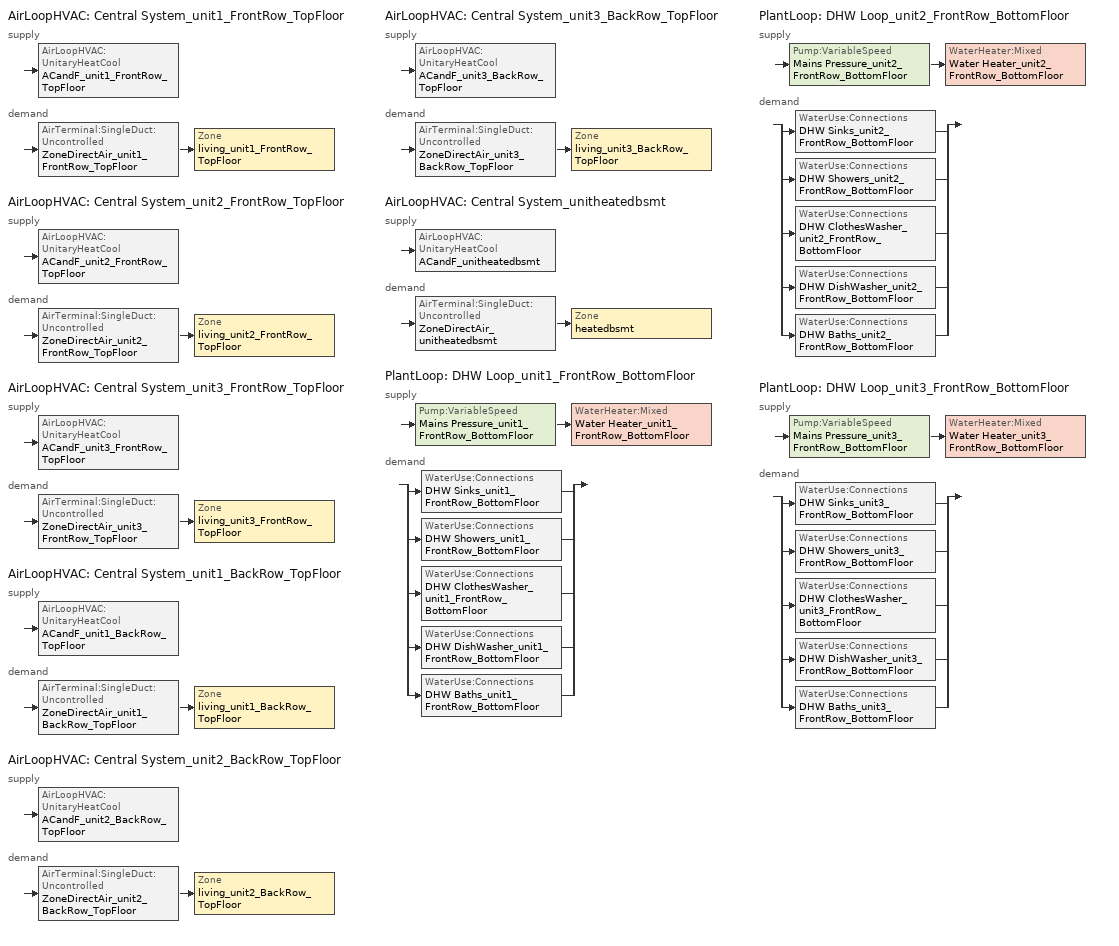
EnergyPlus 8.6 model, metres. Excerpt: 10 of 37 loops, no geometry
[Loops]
AirLoopHVAC 'Central System_unit1_FrontRow_TopFloor'
 supply: AirLoopHVAC:UnitaryHeatCool 'ACandF_unit1_FrontRow_TopFloor'
 demand: AirTerminal:SingleDuct:Uncontrolled 'ZoneDirectAir_unit1_FrontRow_TopFloor' > Zone 'living_unit1_FrontRow_TopFloor'
AirLoopHVAC 'Central System_unit2_FrontRow_TopFloor'
 supply: AirLoopHVAC:UnitaryHeatCool 'ACandF_unit2_FrontRow_TopFloor'
 demand: AirTerminal:SingleDuct:Uncontrolled 'ZoneDirectAir_unit2_FrontRow_TopFloor' > Zone 'living_unit2_FrontRow_TopFloor'
AirLoopHVAC 'Central System_unit3_FrontRow_TopFloor'
 supply: AirLoopHVAC:UnitaryHeatCool 'ACandF_unit3_FrontRow_TopFloor'
 demand: AirTerminal:SingleDuct:Uncontrolled 'ZoneDirectAir_unit3_FrontRow_TopFloor' > Zone 'living_unit3_FrontRow_TopFloor'
AirLoopHVAC 'Central System_unit1_BackRow_TopFloor'
 supply: AirLoopHVAC:UnitaryHeatCool 'ACandF_unit1_BackRow_TopFloor'
 demand: AirTerminal:SingleDuct:Uncontrolled 'ZoneDirectAir_unit1_BackRow_TopFloor' > Zone 'living_unit1_BackRow_TopFloor'
AirLoopHVAC 'Central System_unit2_BackRow_TopFloor'
 supply: AirLoopHVAC:UnitaryHeatCool 'ACandF_unit2_BackRow_TopFloor'
 demand: AirTerminal:SingleDuct:Uncontrolled 'ZoneDirectAir_unit2_BackRow_TopFloor' > Zone 'living_unit2_BackRow_TopFloor'
AirLoopHVAC 'Central System_unit3_BackRow_TopFloor'
 supply: AirLoopHVAC:UnitaryHeatCool 'ACandF_unit3_BackRow_TopFloor'
 demand: AirTerminal:SingleDuct:Uncontrolled 'ZoneDirectAir_unit3_BackRow_TopFloor' > Zone 'living_unit3_BackRow_TopFloor'
AirLoopHVAC 'Central System_unitheatedbsmt'
 supply: AirLoopHVAC:UnitaryHeatCool 'ACandF_unitheatedbsmt'
 demand: AirTerminal:SingleDuct:Uncontrolled 'ZoneDirectAir_unitheatedbsmt' > Zone 'heatedbsmt'
PlantLoop 'DHW Loop_unit1_FrontRow_BottomFloor'
 supply: Pump:VariableSpeed 'Mains Pressure_unit1_FrontRow_BottomFloor' > WaterHeater:Mixed 'Water Heater_unit1_FrontRow_BottomFloor'
 demand: split
  | WaterUse:Connections 'DHW Sinks_unit1_FrontRow_BottomFloor'
  | WaterUse:Connections 'DHW Showers_unit1_FrontRow_BottomFloor'
  | WaterUse:Connections 'DHW ClothesWasher_unit1_FrontRow_BottomFloor'
  | WaterUse:Connections 'DHW DishWasher_unit1_FrontRow_BottomFloor'
  | WaterUse:Connections 'DHW Baths_unit1_FrontRow_BottomFloor'
PlantLoop 'DHW Loop_unit2_FrontRow_BottomFloor'
 supply: Pump:VariableSpeed 'Mains Pressure_unit2_FrontRow_BottomFloor' > WaterHeater:Mixed 'Water Heater_unit2_FrontRow_BottomFloor'
 demand: split
  | WaterUse:Connections 'DHW Sinks_unit2_FrontRow_BottomFloor'
  | WaterUse:Connections 'DHW Showers_unit2_FrontRow_BottomFloor'
  | WaterUse:Connections 'DHW ClothesWasher_unit2_FrontRow_BottomFloor'
  | WaterUse:Connections 'DHW DishWasher_unit2_FrontRow_BottomFloor'
  | WaterUse:Connections 'DHW Baths_unit2_FrontRow_BottomFloor'
PlantLoop 'DHW Loop_unit3_FrontRow_BottomFloor'
 supply: Pump:VariableSpeed 'Mains Pressure_unit3_FrontRow_BottomFloor' > WaterHeater:Mixed 'Water Heater_unit3_FrontRow_BottomFloor'
 demand: split
  | WaterUse:Connections 'DHW Sinks_unit3_FrontRow_BottomFloor'
  | WaterUse:Connections 'DHW Showers_unit3_FrontRow_BottomFloor'
  | WaterUse:Connections 'DHW ClothesWasher_unit3_FrontRow_BottomFloor'
  | WaterUse:Connections 'DHW DishWasher_unit3_FrontRow_BottomFloor'
  | WaterUse:Connections 'DHW Baths_unit3_FrontRow_BottomFloor'
[ThermostatSetpoint:DualSetpoint]
thermostat_living Dual SP Control: Heating Setpoint Temperature Schedule=heating_sch; Cooling Setpoint Temperature Schedule=cooling_sch
[Sizing:Zone] Zone Cooling Design Supply Air Temperature Input Method=SupplyAirTemperature; Zone Cooling Design Supply Air Temperature {C}=12; Zone Heating Design Supply Air Temperature Input Method=SupplyAirTemperature; Zone Heating Design Supply Air Temperature {C}=50; Zone Cooling Design Supply Air Humidity Ratio {kgWater/kgDryAir}=0.008; Zone Heating Design Supply Air Humidity Ratio {kgWater/kgDryAir}=0.008; Cooling Design Air Flow Method=DesignDay; Cooling Minimum Air Flow per Zone Floor Area {m3/s-m2}=0.000762; Heating Design Air Flow Method=DesignDay; Heating Maximum Air Flow per Zone Floor Area {m3/s-m2}=0.002032; Heating Maximum Air Flow {m3/s}=0.141576; Heating Maximum Air Flow Fraction=0.3
Name | Design Specification Outdoor Air Object
living_unit1_FrontRow_TopFloor | SZ_DSOA_living_unit1_FrontRow_TopFloor
living_unit2_FrontRow_TopFloor | SZ_DSOA_living_unit2_FrontRow_TopFloor
living_unit3_FrontRow_TopFloor | SZ_DSOA_living_unit3_FrontRow_TopFloor
living_unit1_BackRow_TopFloor | SZ_DSOA_living_unit1_BackRow_TopFloor
living_unit2_BackRow_TopFloor | SZ_DSOA_living_unit2_BackRow_TopFloor
living_unit3_BackRow_TopFloor | SZ_DSOA_living_unit3_BackRow_TopFloor
heatedbsmt | SZ_DSOAheatedbsmt
[Sizing:System] Type of Load to Size On=Sensible; Design Outdoor Air Flow Rate {m3/s}=autosize; Central Heating Maximum System Air Flow Ratio=1; Preheat Design Temperature {C}=7; Preheat Design Humidity Ratio {kg-H2O/kg-Air}=0.008; Precool Design Temperature {C}=11; Precool Design Humidity Ratio {kg-H2O/kg-Air}=0.008; Central Cooling Design Supply Air Temperature {C}=12; Central Heating Design Supply Air Temperature {C}=50; Tpye of Zone Sum to Use=NonCoincident; 100% Outdoor Air in Cooling=No; 100% Outdoor Air in Heating=No; Central Cooling Design Supply Air Humidity Ratio {kg-H2O/kg-Air}=0.008; Central Heating Design Supply Air Humidity Ratio {kg-H2O/kg-Air}=0.008; Cooling Supply Air Flow Rate Method=DesignDay; Heating Supply Air Flow Rate Method=DesignDay; Zone Maximum Outdoor Air Fraction=1; Cooling Design Capacity Method=CoolingDesignCapacity; Cooling Design Capacity {W}=autosize; Heating Design Capacity Method=HeatingDesignCapacity; Heating Design Capacity {W}=autosize; Central Cooling Capacity Control Method=OnOff
Central System_unit1_FrontRow_TopFloor; Central System_unit2_FrontRow_TopFloor; Central System_unit3_FrontRow_TopFloor; Central System_unit1_BackRow_TopFloor; Central System_unit2_BackRow_TopFloor; Central System_unit3_BackRow_TopFloor; Central System_unitheatedbsmt
[ZoneControl:Thermostat] Control Type Schedule=zone_control_type; Control 1=thermostat_living Dual SP Control
Name | Zone or ZoneList | Zone
Zone Thermostat_unit1_FrontRow_TopFloor | living_unit1_FrontRow_TopFloor
Zone Thermostat_unit2_FrontRow_TopFloor | living_unit2_FrontRow_TopFloor
Zone Thermostat_unit3_FrontRow_TopFloor | living_unit3_FrontRow_TopFloor
Zone Thermostat_unit1_BackRow_TopFloor | living_unit1_BackRow_TopFloor
Zone Thermostat_unit2_BackRow_TopFloor | living_unit2_BackRow_TopFloor
Zone Thermostat_unit3_BackRow_TopFloor | living_unit3_BackRow_TopFloor
Zone Thermostat_unitheatedbsmt |  | heatedbsmt
[AirTerminal:SingleDuct:Uncontrolled] Availability Schedule=always_avail; Maximum Air Flow Rate {m3/s}=autosize
ZoneDirectAir_unit1_FrontRow_TopFloor; ZoneDirectAir_unit2_FrontRow_TopFloor; ZoneDirectAir_unit3_FrontRow_TopFloor; ZoneDirectAir_unit1_BackRow_TopFloor; ZoneDirectAir_unit2_BackRow_TopFloor; ZoneDirectAir_unit3_BackRow_TopFloor; ZoneDirectAir_unitheatedbsmt
[DesignSpecification:OutdoorAir] Outdoor Air Method=Flow/Zone; Outdoor Air Flow per Person {m3/s-person}=0; Outdoor Air Flow per Zone {m3/s}=0.0212376
SZ_DSOA_living_unit1_FrontRow_TopFloor; SZ_DSOA_living_unit2_FrontRow_TopFloor; SZ_DSOA_living_unit3_FrontRow_TopFloor; SZ_DSOA_living_unit1_BackRow_TopFloor; SZ_DSOA_living_unit2_BackRow_TopFloor; SZ_DSOA_living_unit3_BackRow_TopFloor; SZ_DSOAheatedbsmt
[Coil:Cooling:DX:SingleSpeed] Availability Schedule=always_avail; Rated Total Cooling Capacity {W}=autosize; Rated Sensible Heat Ratio=autosize; Rated COP=4.06853; Rated Air Flow Rate {m3/s}=autosize; Total Cooling Capacity Function of Temperature Curve=Cool-Cap-FT; Total Cooling Capacity Function of Flow Fraction Curve=ConstantCubic; Energy Input Ratio Function of Temperature Curve=Cool-EIR-FT; Energy Input Ratio Function of Flow Fraction Curve=ConstantCubic; Part Load Fraction Correlation Curve=Cool-PLF-fPLR
DX Cooling Coil_unit1_FrontRow_TopFloor; DX Cooling Coil_unit2_FrontRow_TopFloor; DX Cooling Coil_unit3_FrontRow_TopFloor; DX Cooling Coil_unit1_BackRow_TopFloor; DX Cooling Coil_unit2_BackRow_TopFloor; DX Cooling Coil_unit3_BackRow_TopFloor; DX Cooling Coil_unitheatedbsmt
[Fan:OnOff] Availability Schedule=always_avail; Fan Efficiency   #From the study from Dave...=0.50054; Pressure Rise {Pa}   #based on 0.5W/cfm assuming 1200 cfm,motor eff = 0.65 @ 400cfm/ton and fan eff = 0.58...=400; Maximum Flow Rate {m3/s}=autosize; Motor Efficiency   #From the study from Dave @ 400cfm/ton and back calculating for seer > 13...=0.863; Motor In Airstream Fraction=1
Supply Fan_unit1_FrontRow_TopFloor; Supply Fan_unit2_FrontRow_TopFloor; Supply Fan_unit3_FrontRow_TopFloor; Supply Fan_unit1_BackRow_TopFloor; Supply Fan_unit2_BackRow_TopFloor; Supply Fan_unit3_BackRow_TopFloor; Supply Fan_unitheatedbsmt
[AirLoopHVAC] Design Supply Air Flow Rate {m3/s}=autosize
Central System_unit1_FrontRow_TopFloor; Central System_unit2_FrontRow_TopFloor; Central System_unit3_FrontRow_TopFloor; Central System_unit1_BackRow_TopFloor; Central System_unit2_BackRow_TopFloor; Central System_unit3_BackRow_TopFloor; Central System_unitheatedbsmt
[AirLoopHVAC:UnitaryHeatCool] Availability Schedule=always_avail; Supply Air Fan Operating Mode Schedule=fan_cycle; Maximum Supply Air Temperature {C}=80; Supply Air Flow Rate During Cooling Operation {m3/s}=autosize; Supply Air Flow Rate During Heating Operation {m3/s}=autosize; Supply Air Flow Rate When No Cooling or Heating is Needed {m3/s}=0; Fan Placement=BlowThrough; Dehumidification Control Type=None
Name | Controlling Zone or Thermostat Location | Supply Fan | Heating Coil | Cooling Coil
ACandF_unit1_FrontRow_TopFloor | living_unit1_FrontRow_TopFloor | Supply Fan_unit1_FrontRow_TopFloor | Main electric Heating Coil_unit1_FrontRow_TopFloor | DX Cooling Coil_unit1_FrontRow_TopFloor
ACandF_unit2_FrontRow_TopFloor | living_unit2_FrontRow_TopFloor | Supply Fan_unit2_FrontRow_TopFloor | Main electric Heating Coil_unit2_FrontRow_TopFloor | DX Cooling Coil_unit2_FrontRow_TopFloor
ACandF_unit3_FrontRow_TopFloor | living_unit3_FrontRow_TopFloor | Supply Fan_unit3_FrontRow_TopFloor | Main electric Heating Coil_unit3_FrontRow_TopFloor | DX Cooling Coil_unit3_FrontRow_TopFloor
ACandF_unit1_BackRow_TopFloor | living_unit1_BackRow_TopFloor | Supply Fan_unit1_BackRow_TopFloor | Main electric Heating Coil_unit1_BackRow_TopFloor | DX Cooling Coil_unit1_BackRow_TopFloor
ACandF_unit2_BackRow_TopFloor | living_unit2_BackRow_TopFloor | Supply Fan_unit2_BackRow_TopFloor | Main electric Heating Coil_unit2_BackRow_TopFloor | DX Cooling Coil_unit2_BackRow_TopFloor
ACandF_unit3_BackRow_TopFloor | living_unit3_BackRow_TopFloor | Supply Fan_unit3_BackRow_TopFloor | Main electric Heating Coil_unit3_BackRow_TopFloor | DX Cooling Coil_unit3_BackRow_TopFloor
ACandF_unitheatedbsmt | heatedbsmt | Supply Fan_unitheatedbsmt | Main electric Heating Coil_unitheatedbsmt | DX Cooling Coil_unitheatedbsmt
[Coil:Heating:electric] Availability Schedule=always_avail; Efficiency=1; Nominal Capacity {W}=autosize
Main electric heating coil_unit1_FrontRow_TopFloor; Main electric heating coil_unit2_FrontRow_TopFloor; Main electric heating coil_unit3_FrontRow_TopFloor; Main electric heating coil_unit1_BackRow_TopFloor; Main electric heating coil_unit2_BackRow_TopFloor; Main electric heating coil_unit3_BackRow_TopFloor; Main electric heating coil_unitheatedbsmt
[Zone equipment]
living_unit1_FrontRow_TopFloor: ZoneDirectAir_unit1_FrontRow_TopFloor
living_unit2_FrontRow_TopFloor: ZoneDirectAir_unit2_FrontRow_TopFloor
living_unit3_FrontRow_TopFloor: ZoneDirectAir_unit3_FrontRow_TopFloor
living_unit1_BackRow_TopFloor: ZoneDirectAir_unit1_BackRow_TopFloor
living_unit2_BackRow_TopFloor: ZoneDirectAir_unit2_BackRow_TopFloor
living_unit3_BackRow_TopFloor: ZoneDirectAir_unit3_BackRow_TopFloor
heatedbsmt: ZoneDirectAir_unitheatedbsmt
[Pump:VariableSpeed] Rated Flow Rate {m3/s}=autosize; Rated Pump Head {Pa}=1; Rated Power Consumption {W}=0; Motor Efficiency=1; Fraction of Motor Inefficiencies to Fluid Stream=0; Coefficient 1 of the Part Load Performance Curve=0; Coefficient 2 of the Part Load Performance Curve=1; Coefficient 3 of the Part Load Performance Curve=0; Coefficient 4 of the Part Load Performance Curve=0; Minimum Flow Rate {m3/s}=0; Pump Control Type=Intermittent
Mains Pressure_unit1_FrontRow_BottomFloor; Mains Pressure_unit2_FrontRow_BottomFloor; Mains Pressure_unit3_FrontRow_BottomFloor
[WaterHeater:Mixed] Tank Volume {m3}=0.196841; Setpoint Temperature Schedule=dhw_setpt; Deadband Temperature Difference {deltaC}=2; Maximum Temperature Limit {C}=50; Heater Control Type=Cycle; Heater Maximum Capacity {W}=autosize; Heater Minimum Capacity {W}=0; Heater Ignition Minimum Flow Rate {m3/s}=0; Heater Fuel Type=electricity; Heater Thermal Efficiency=1; Ambient Temperature Indicator=Zone; Ambient Temperature Zone=living_unit1_FrontRow_BottomFloor; Off Cycle Loss Coefficient to Ambient Temperature {W/K}=1.23162; Off Cycle Loss Fraction to Zone=1; On Cycle Loss Coefficient to Ambient Temperature {W/K}=1.23162; On Cycle Loss Fraction to Zone=1; Peak Use Flow Rate {m3/s}=0; Use Side Effectiveness=1; Source Side Effectiveness=1; Use Side Design Flow Rate {m3/s}=autosize; Source Side Design Flow Rate {m3/s}=0; Indirect Water Heating Recovery Time {hr}=1.5
Water Heater_unit1_FrontRow_BottomFloor; Water Heater_unit2_FrontRow_BottomFloor; Water Heater_unit3_FrontRow_BottomFloor
[WaterHeater:Sizing] Design Mode=ResidentialHUD-FHAMinimum; Number of Bedrooms=2; Number of Bathrooms=2
Water Heater_unit1_FrontRow_BottomFloor; Water Heater_unit2_FrontRow_BottomFloor; Water Heater_unit3_FrontRow_BottomFloor
[Sizing:Plant] Loop Type=Heating; Design Loop Exit Temperature {C}=48.8889; Loop Design Temperature Difference {deltaC}=5.55556
DHW Loop_unit1_FrontRow_BottomFloor; DHW Loop_unit2_FrontRow_BottomFloor; DHW Loop_unit3_FrontRow_BottomFloor
[PlantLoop] Fluid Type=Water; Maximum Loop Temperature {C}=100; Minimum Loop Temperature {C}=0; Maximum Loop Flow Rate {m3/s}=autosize; Minimum Loop Flow Rate {m3/s}=0; Plant Loop Volume {m3}=autocalculate; Load Distribution Scheme=Optimal
Name | Plant Equipment Operation Scheme
DHW Loop_unit1_FrontRow_BottomFloor | DHW Loop Operation_unit1_FrontRow_BottomFloor
DHW Loop_unit2_FrontRow_BottomFloor | DHW Loop Operation_unit2_FrontRow_BottomFloor
DHW Loop_unit3_FrontRow_BottomFloor | DHW Loop Operation_unit3_FrontRow_BottomFloor
[PlantEquipmentList]
DHW Plant Equipment_unit1_FrontRow_BottomFloor: Water Heater_unit1_FrontRow_BottomFloor
DHW Plant Equipment_unit2_FrontRow_BottomFloor: Water Heater_unit2_FrontRow_BottomFloor
DHW Plant Equipment_unit3_FrontRow_BottomFloor: Water Heater_unit3_FrontRow_BottomFloor
[PlantEquipmentOperation:HeatingLoad] Load Range 1 Lower Limit {W}=0; Load Range 1 Upper Limit {W}=1000000000000000
Name | Range 1 Equipment List
DHW Control Scheme_unit1_FrontRow_BottomFloor | DHW Plant Equipment_unit1_FrontRow_BottomFloor
DHW Control Scheme_unit2_FrontRow_BottomFloor | DHW Plant Equipment_unit2_FrontRow_BottomFloor
DHW Control Scheme_unit3_FrontRow_BottomFloor | DHW Plant Equipment_unit3_FrontRow_BottomFloor
[PlantEquipmentOperationSchemes] Control Scheme 1 Schedule=always_avail
Name | Control Scheme 1
DHW Loop Operation_unit1_FrontRow_BottomFloor | DHW Control Scheme_unit1_FrontRow_BottomFloor
DHW Loop Operation_unit2_FrontRow_BottomFloor | DHW Control Scheme_unit2_FrontRow_BottomFloor
DHW Loop Operation_unit3_FrontRow_BottomFloor | DHW Control Scheme_unit3_FrontRow_BottomFloor
[SetpointManager:Scheduled] Control Variable=Temperature; Schedule=DHWSupplySetpoint
Name | Setpoint Node or NodeList
DHW Loop Setpoint Manager_unit1_FrontRow_BottomFloor | DHW Supply Outlet Node_unit1_FrontRow_BottomFloor
DHW Loop Setpoint Manager_unit2_FrontRow_BottomFloor | DHW Supply Outlet Node_unit2_FrontRow_BottomFloor
DHW Loop Setpoint Manager_unit3_FrontRow_BottomFloor | DHW Supply Outlet Node_unit3_FrontRow_BottomFloor
[WaterUse:Equipment]
Name | Peak Flow Rate {m3/s} | Flow Rate Fraction Schedule | Target Temperature Schedule
Clothes Washer_unit1_FrontRow_BottomFloor; Clothes Washer_unit2_FrontRow_BottomFloor; Clothes Washer_unit3_FrontRow_BottomFloor | 1.08128e-06 | ClothesWasher | CWWaterTempSchedule
Dishwasher_unit1_FrontRow_BottomFloor; Dishwasher_unit2_FrontRow_BottomFloor; Dishwasher_unit3_FrontRow_BottomFloor | 4.24457e-07 | Dishwasher | DWWaterTempSchedule
Sinks_unit1_FrontRow_BottomFloor; Sinks_unit2_FrontRow_BottomFloor; Sinks_unit3_FrontRow_BottomFloor | 7.1934e-05 | BA_sink_sch | SSBWaterTempSchedule
Showers_unit1_FrontRow_BottomFloor; Showers_unit2_FrontRow_BottomFloor; Showers_unit3_FrontRow_BottomFloor | 0.000141975 | BA_shower_sch | SSBWaterTempSchedule
Baths_unit1_FrontRow_BottomFloor; Baths_unit2_FrontRow_BottomFloor; Baths_unit3_FrontRow_BottomFloor | 0.00027764 | BA_bath_sch | SSBWaterTempSchedule
[WaterUse:Connections] Drain Water Heat Exchanger Type=None
Name | Water Use Equipment 1
DHW Sinks_unit1_FrontRow_BottomFloor | Sinks_unit1_FrontRow_BottomFloor
DHW Showers_unit1_FrontRow_BottomFloor | Showers_unit1_FrontRow_BottomFloor
DHW ClothesWasher_unit1_FrontRow_BottomFloor | Clothes Washer_unit1_FrontRow_BottomFloor
DHW DishWasher_unit1_FrontRow_BottomFloor | Dishwasher_unit1_FrontRow_BottomFloor
DHW Baths_unit1_FrontRow_BottomFloor | Baths_unit1_FrontRow_BottomFloor
DHW Sinks_unit2_FrontRow_BottomFloor | Sinks_unit2_FrontRow_BottomFloor
DHW Showers_unit2_FrontRow_BottomFloor | Showers_unit2_FrontRow_BottomFloor
DHW ClothesWasher_unit2_FrontRow_BottomFloor | Clothes Washer_unit2_FrontRow_BottomFloor
DHW DishWasher_unit2_FrontRow_BottomFloor | Dishwasher_unit2_FrontRow_BottomFloor
DHW Baths_unit2_FrontRow_BottomFloor | Baths_unit2_FrontRow_BottomFloor
DHW Sinks_unit3_FrontRow_BottomFloor | Sinks_unit3_FrontRow_BottomFloor
DHW Showers_unit3_FrontRow_BottomFloor | Showers_unit3_FrontRow_BottomFloor
DHW ClothesWasher_unit3_FrontRow_BottomFloor | Clothes Washer_unit3_FrontRow_BottomFloor
DHW DishWasher_unit3_FrontRow_BottomFloor | Dishwasher_unit3_FrontRow_BottomFloor
DHW Baths_unit3_FrontRow_BottomFloor | Baths_unit3_FrontRow_BottomFloor
[Schedule:Compact]
BA_shower_sch: Through: 12/31, For: AllDays, Until: 1:00, 0.00169829, Until: 2:00, 0.000771949, Until: 3:00, 0.000463169, Until: 4:00, 0.000771949, Until: 5:00, 0.00216146, Until: 6:00, 0.00802827, Until: 7:00, 0.018218, Until: 8:00, 0.0180636, Until: 9:00, 0.014667, Until: 10:00, 0.0114248, Until: 11:00, 0.00926339, Until: 12:00, 0.00725632, Until: 13:00, 0.00524925, Until: 14:00, 0.0044773, Until: 15:00, 0.00401413, Until: 16:00, 0.00385974, Until: 17:00, 0.00463169, Until: 18:00, 0.0060212, Until: 19:00, 0.00648437, Until: 20:00, 0.00648437, Until: 21:00, 0.00648437, Until: 22:00, 0.00632998, Until: 23:00, 0.0044773, Until: 24:00, 0.00324219
BA_bath_sch: Through: 12/31, For: AllDays, Until: 1:00, 0.000158034, Until: 2:00, 7.9017e-05, Until: 3:00, 7.9017e-05, Until: 4:00, 7.9017e-05, Until: 5:00, 0.000158034, Until: 6:00, 0.000375331, Until: 7:00, 0.000908695, Until: 8:00, 0.00114575, Until: 9:00, 0.00130378, Until: 10:00, 0.00114575, Until: 11:00, 0.000908695, Until: 12:00, 0.000691398, Until: 13:00, 0.000612382, Until: 14:00, 0.000454348, Until: 15:00, 0.000454348, Until: 16:00, 0.000454348, Until: 17:00, 0.000770415, Until: 18:00, 0.000908695, Until: 19:00, 0.00152108, Until: 20:00, 0.00197542, Until: 21:00, 0.00197542, Until: 22:00, 0.00152108, Until: 23:00, 0.00130378, Until: 24:00, 0.000770415
BA_sink_sch: Through: 12/31, For: AllDays, Until: 1:00, 0.00380543, Until: 2:00, 0.00190272, Until: 3:00, 0.00135908, Until: 4:00, 0.00135908, Until: 5:00, 0.00190272, Until: 6:00, 0.0048927, Until: 7:00, 0.0114163, Until: 8:00, 0.0168526, Until: 9:00, 0.0179399, Until: 10:00, 0.0168526, Until: 11:00, 0.0146781, Until: 12:00, 0.0135908, Until: 13:00, 0.013319, Until: 14:00, 0.0122317, Until: 15:00, 0.0116881, Until: 16:00, 0.0111445, Until: 17:00, 0.0130472, Until: 18:00, 0.0176681, Until: 19:00, 0.0203863, Until: 20:00, 0.0187554, Until: 21:00, 0.0154936, Until: 22:00, 0.0130472, Until: 23:00, 0.0108727, Until: 24:00, 0.00733905
zone_control_type: Through: 12/31, For: AllDays, Until 24:00, 4
dhw_setpt: Through: 12/31, For: AllDays, Until 24:00, 48
always_avail: Through: 12/31, For: AllDays, Until: 24:00, 1
heating_sch: Through: 12/31, For: AllDays, Until: 24:00, 22.22
cooling_sch: Through: 12/31, For: AllDays, Until: 24:00, 23.88
fan_cycle: Through: 12/31, For: AllDays, Until: 24:00, 0
[Schedule:Day:Hourly]
ClothesWasherWeekday: 0.0792923, 0.0634168, 0.031666, 0.031666, 0.0634168, 0.0951677, 0.190335, 0.412507, 0.618802, 0.72993, 0.714055, 0.634678, 0.571176, 0.507759, 0.444257, 0.412507, 0.428382, 0.412507, 0.412507, 0.412507, 0.412507, 0.396631, 0.269713, 0.142794
ClothesWasherVacation: 0, 0, 0, 0, 0, 0, 0, 0, 0, 0, 0, 0, 0, 0, 0, 0, 0, 0, 0, 0, 0, 0, 0, 0
[Schedule:Week:Compact]
DishwasherWeek: For: Weekdays, DishwasherWeekday, For: CustomDay1, DishwasherVacation, For: AllOtherDays, DishwasherWeekend
ClothesWasherWeek: For: Weekdays, ClothesWasherWeekday, For: CustomDay1, ClothesWasherVacation, For: AllOtherDays, ClothesWasherWeekend
[Schedule:Year]
Dishwasher: DishwasherWeek, 1, 1, 12, 31
ClothesWasher: ClothesWasherWeek, 1, 1, 12, 31
[Schedule:Constant]
Name | Hourly Value
DWWaterTempSchedule; CWWaterTempSchedule; DHWSupplySetpoint | 48.8889
SSBWaterTempSchedule | 40.5556
[Curve:Biquadratic] Minimum Value of x=-100; Maximum Value of x=100; Minimum Value of y=-100; Maximum Value of y=100
Name | Coefficient1 Constant | Coefficient2 x | Coefficient3 x**2 | Coefficient4 y | Coefficient5 y**2 | Coefficient6 x*y
Cool-Cap-fT | 1.26489 | -0.035055 | 0.00211086 | -0.00152689 | -7.0308e-06 | -0.000469184
Cool-EIR-fT | 0.384024 | 0.0296967 | -0.00113293 | 0.00649067 | 0.000262699 | -0.000120722
[Curve:Cubic]
ConstantCubic: Coefficient1 Constant=1; Coefficient2 x=0; Coefficient3 x**2=0; Coefficient4 x**3=0; Minimum Value of x=-100; Maximum Value of x=100
[Curve:Quadratic]
Cool-PLF-fPLR: Coefficient1 Constant=0.801414; Coefficient2 x=0.237447; Coefficient3 x**2=-0.0393773; Minimum Value of x=0; Maximum Value of x=1; Minimum Curve Output=0.7; Maximum Curve Output=1
